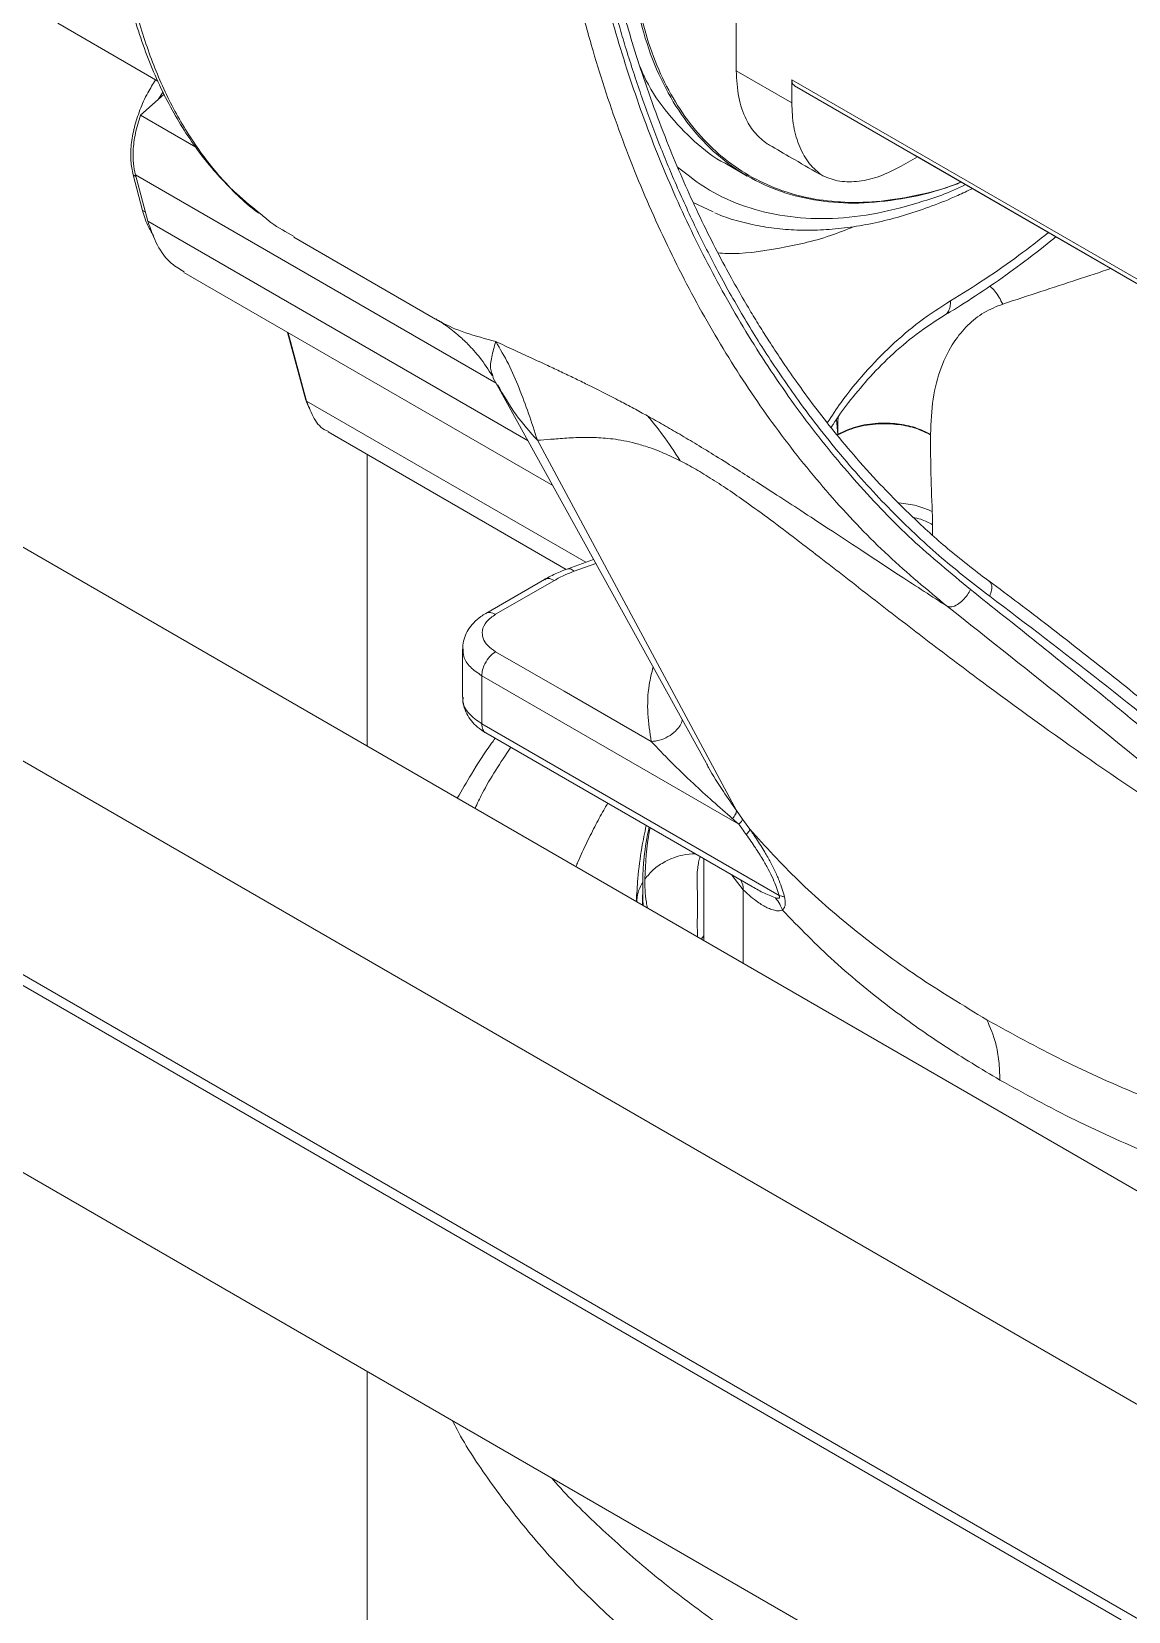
# Model space of a CAD drawing. Header units: millimetres. Extents: x 169 to 14583, y -399 to 10804.
# Drawn here: x 11551.8 to 11719.4, y 7914.5 to 8155.9 of the extents above; entities that cross this region are included whole.
import ezdxf

# ---------------------------------------------------------------- set-up
doc = ezdxf.new("R2010")
doc.units = ezdxf.units.MM
doc.header["$LTSCALE"] = 35

msp = doc.modelspace()

# ---------------------------------------------------------------- linework, layer by layer
at = {"color": 7, "linetype": 'Continuous', "lineweight": 18}
for p, q in [((12380.16, 7565.441), (10258.84, 8790.053)), ((12380.16, 7598.098), (10315.408, 8790.053)), ((11743.764, 7900.163), (11029.586, 8312.449)), ((11659.462, 8217.357), (11659.462, 8149.9)), ((11555.768, 8157.139), (11571.051, 8148.317)), ((11659.462, 8149.9), (11667.948, 8145.002)), ((11759.872, 8095.451), (11667.948, 8148.518)), ((11667.948, 8148.518), (11667.948, 8145.002)), ((11571.845, 8146.661), (11571.113, 8145.515)), ((11571.113, 8145.515), (11572.019, 8146.318)), ((11668.362, 8147.602), (11760.286, 8094.536)), ((11571.113, 8145.515), (11568.41, 8143.119)), ((11568.41, 8143.119), (11576.863, 8138.239)), ((11684.701, 8135.326), (11687.161, 8136.746)), ((11686.747, 8136.985), (11778.671, 8083.919)), ((11568.73, 8128.528), (11567.266, 8133.992)), ((11567.693, 8133.746), (11567.266, 8133.992)), ((11567.632, 8133.975), (11569.527, 8126.899)), ((11567.632, 8133.975), (11622.769, 8102.144)), ((11657.767, 8135.774), (11661.161, 8133.814)), ((11652.891, 8129.761), (11655.96, 8128.321)), ((11569.157, 8128.281), (11568.73, 8128.528)), ((11569.527, 8126.899), (11627.65, 8093.345)), ((11591.846, 8124.467), (11613.521, 8111.955)), ((11575.019, 8119.086), (11631.422, 8086.525)), ((11613.536, 8111.981), (11613.66, 8111.907)), ((11593.504, 8100.137), (11590.88, 8109.93)), ((11590.998, 8109.862), (11593.794, 8099.425)), ((11622.337, 8103.088), (11622.208, 8103.464)), ((11622.248, 8103.03), (11622.99, 8101.769)), ((11593.621, 8100.069), (11593.504, 8100.137)), ((11622.926, 8101.885), (11654.856, 8044.16)), ((11593.794, 8099.425), (11636.459, 8074.795)), ((11674.984, 8094.338), (11674.793, 8096.605)), ((11597.087, 8094.739), (11633.491, 8073.724)), ((11629.069, 8093.443), (11659.495, 8036.889)), ((11675.019, 8094.364), (11674.984, 8094.338)), ((11675.019, 8094.275), (11675.019, 8094.364)), ((11689.161, 8094.275), (11689.161, 8094.364)), ((11603.05, 8091.297), (11603.05, 8046.714)), ((11718.308, 7913.226), (11412.131, 8089.978)), ((11689.47, 8078.991), (11689.47, 8080.547)), ((11637.67, 8075.23), (11633.705, 8073.807)), ((11638.011, 8074.614), (11634.717, 8073.432)), ((11630.171, 8072.186), (11621.193, 8067.002)), ((11622.693, 8066.854), (11631.671, 8072.037)), ((11718.308, 7884.647), (11412.131, 8061.399)), ((11617.643, 8061.547), (11617.643, 8054.198)), ((11620.571, 8050.116), (11620.571, 8057.465)), ((11659.874, 8034.776), (11620.571, 8057.465)), ((11620.571, 8050.116), (11666.007, 8023.887)), ((11621.193, 8048.742), (11661.711, 8025.352)), ((11660.43, 8035.578), (11659.494, 8036.889)), ((11661.545, 8034.02), (11660.43, 8035.578)), ((11654.494, 8029.518), (11654.494, 8017.016)), ((11658.81, 8027.026), (11660.547, 8024.769)), ((11661.6, 8025.421), (11661.715, 8025.358)), ((11644.23, 8023.27), (11644.225, 8022.944)), ((11644.247, 8022.931), (11644.293, 8023.263)), ((11645.118, 8023.982), (11645.118, 8023.236)), ((11660.547, 8013.522), (11660.547, 8024.769)), ((11654.129, 8017.226), (11654.494, 8017.736)), ((11603.05, 7951.184), (11603.05, 7884.639))]:
    msp.add_line(p, q, dxfattribs=at)
at = {"color": 7, "linetype": 'Continuous', "lineweight": 18, "flags": 128}
for points in [[(11675.019, 8094.275), (11674.999, 8094.31), (11674.984, 8094.338)], [(11646.482, 8047.406), (11633.16, 8055.096), (11622.693, 8061.139)]]:
    msp.add_lwpolyline(points, dxfattribs=at)
at = {"color": 7, "linetype": 'Continuous', "lineweight": 18}
for points, knots in [([(11619.063, 8314.987), (11618.331, 8314.189), (11616.212, 8311.878), (11612.777, 8307.916), (11608.803, 8303.055), (11604.946, 8298.035), (11601.215, 8292.873), (11597.618, 8287.578), (11594.165, 8282.165), (11590.863, 8276.646), (11587.72, 8271.035), (11584.743, 8265.344), (11581.94, 8259.588), (11579.318, 8253.78), (11576.882, 8247.933), (11574.64, 8242.062), (11572.595, 8236.18), (11570.753, 8230.302), (11569.12, 8224.441), (11567.698, 8218.612), (11566.492, 8212.827), (11565.505, 8207.1), (11564.74, 8201.446), (11564.198, 8195.877), (11563.883, 8190.406), (11563.795, 8185.047), (11563.935, 8179.813), (11564.303, 8174.716), (11564.9, 8169.768), (11565.724, 8164.983), (11566.775, 8160.372), (11568.05, 8155.948), (11569.546, 8151.722), (11571.26, 8147.705), (11573.187, 8143.909), (11575.322, 8140.344), (11577.659, 8137.021), (11580.186, 8133.94), (11582.914, 8131.139), (11585.023, 8129.2), (11586.273, 8128.28), (11586.494, 8128.117)], [0, 0, 0, 0, 0.0139858, 0.0405096, 0.0670301, 0.0935463, 0.1200589, 0.1465688, 0.1730768, 0.1995837, 0.2260905, 0.2525978, 0.2791065, 0.3056172, 0.332131, 0.3586486, 0.385171, 0.4116989, 0.4382332, 0.4647746, 0.4913238, 0.5178813, 0.5444474, 0.5710224, 0.5976058, 0.6241971, 0.650795, 0.6773971, 0.7039998, 0.7305976, 0.757184, 0.7837511, 0.8102891, 0.8367872, 0.8632334, 0.8896163, 0.9159262, 0.9421569, 0.9683071, 0.994382, 1, 1, 1, 1]), ([(11586.773, 8128.03), (11585.514, 8129.024), (11582.461, 8131.435), (11578.299, 8136.276), (11574.239, 8142.354), (11570.873, 8149.239), (11568.203, 8156.835), (11566.257, 8165.09), (11565.049, 8173.935), (11564.589, 8183.299), (11564.882, 8193.105), (11565.923, 8203.275), (11567.706, 8213.726), (11570.215, 8224.373), (11573.431, 8235.129), (11577.326, 8245.908), (11581.871, 8256.623), (11587.027, 8267.186), (11592.753, 8277.511), (11599.002, 8287.518), (11605.729, 8297.111), (11612.853, 8306.269), (11617.897, 8311.894), (11620.418, 8314.706)], [0, 0, 0, 0, 0.0338724, 0.0821788, 0.1304851, 0.1787915, 0.2270979, 0.2754043, 0.3237107, 0.372017, 0.4203234, 0.4686298, 0.5169362, 0.5652426, 0.613549, 0.6618553, 0.7101617, 0.7584681, 0.8067745, 0.8550809, 0.9033872, 0.9516936, 1, 1, 1, 1]), ([(11695.278, 8070.636), (11692.262, 8073.12), (11686.231, 8078.09), (11677.868, 8086.795), (11670.07, 8096.296), (11662.922, 8106.599), (11656.489, 8117.525), (11650.793, 8128.983), (11645.848, 8140.882), (11641.65, 8153.214), (11638.203, 8165.988), (11635.557, 8179.133), (11633.76, 8192.568), (11632.862, 8206.112), (11632.886, 8219.67), (11633.885, 8233.124), (11635.791, 8246.399), (11637.909, 8254.937), (11638.968, 8259.205)], [0, 0, 0, 0, 0.0627029, 0.1254158, 0.1881372, 0.2508654, 0.3135986, 0.3752156, 0.4368341, 0.4984528, 0.5600698, 0.6229403, 0.6858058, 0.7486645, 0.8115148, 0.8743551, 0.9371839, 1, 1, 1, 1]), ([(11635.12, 8257.957), (11634.262, 8254.464), (11632.496, 8247.269), (11630.663, 8235.826), (11629.454, 8223.569), (11629.121, 8212.841), (11629.284, 8203.918), (11629.646, 8196.981), (11630.259, 8189.898), (11631.137, 8182.684), (11632.292, 8175.356), (11633.736, 8167.932), (11635.483, 8160.432), (11638.039, 8151.063), (11641.68, 8140.027), (11646.72, 8127.634), (11652.522, 8115.794), (11659.052, 8104.592), (11666.27, 8094.106), (11674.148, 8084.448), (11682.598, 8075.611), (11688.695, 8070.573), (11691.742, 8068.055)], [0, 0, 0, 0, 0.0508455, 0.1047533, 0.1617221, 0.221751, 0.2529201, 0.2848545, 0.3175544, 0.3510199, 0.3852512, 0.4202486, 0.4560124, 0.4925431, 0.5561723, 0.6197397, 0.6832481, 0.7467004, 0.8100992, 0.8734473, 0.9367469, 1, 1, 1, 1]), ([(11639.714, 8258.639), (11639.084, 8256.201), (11637.778, 8251.145), (11636.216, 8243.098), (11635.017, 8234.912), (11634.19, 8226.488), (11633.724, 8217.739), (11633.696, 8211.495), (11633.767, 8208.107), (11633.774, 8207.8), (11633.787, 8207.224), (11633.823, 8205.933), (11633.898, 8203.866), (11634.036, 8201.068), (11634.273, 8197.408), (11634.666, 8192.783), (11635.303, 8187.095), (11636.106, 8181.479), (11636.995, 8176.274), (11637.865, 8171.809), (11638.773, 8167.627), (11639.703, 8163.728), (11640.64, 8160.108), (11641.569, 8156.763), (11642.548, 8153.454), (11643.598, 8150.116), (11644.746, 8146.688), (11645.935, 8143.338), (11647.163, 8140.066), (11648.426, 8136.873), (11650.29, 8132.396), (11652.827, 8126.771), (11656.328, 8119.779), (11660.159, 8112.894), (11664.519, 8105.859), (11669.814, 8098.19), (11676.164, 8090.133), (11683.411, 8082.267), (11690.71, 8075.398), (11695.749, 8071.519), (11698.205, 8069.628)], [0, 0, 0, 0, 0.0356969, 0.0740346, 0.1150121, 0.1510995, 0.1914747, 0.236134, 0.2371451, 0.2381868, 0.2403621, 0.24508, 0.2559856, 0.2688509, 0.2836751, 0.3064926, 0.3327883, 0.3625615, 0.3847673, 0.4057617, 0.4255447, 0.4441163, 0.461476, 0.477626, 0.4925655, 0.5097392, 0.5266767, 0.5433781, 0.5598434, 0.5760725, 0.5920654, 0.6288274, 0.6642745, 0.7047651, 0.7434062, 0.785909, 0.8433155, 0.8981324, 0.9503572, 1, 1, 1, 1]), ([(11698.298, 8071.757), (11696.224, 8073.342), (11692.252, 8076.376), (11686.829, 8081.267), (11682.087, 8085.994), (11677.998, 8090.485), (11674.51, 8094.639), (11671.433, 8098.574), (11668.754, 8102.228), (11666.435, 8105.585), (11664.569, 8108.424), (11662.977, 8110.947), (11661.418, 8113.511), (11659.651, 8116.543), (11657.587, 8120.274), (11655.344, 8124.594), (11653.077, 8129.286), (11650.905, 8134.131), (11648.73, 8139.376), (11646.609, 8144.976), (11644.657, 8150.68), (11643.046, 8155.889), (11641.747, 8160.503), (11640.679, 8164.65), (11639.701, 8168.8), (11638.742, 8173.289), (11637.772, 8178.445), (11636.855, 8184.191), (11636.064, 8190.34), (11635.452, 8196.695), (11635.026, 8203.406), (11634.828, 8210.427), (11634.898, 8217.518), (11635.212, 8224.155), (11635.634, 8229.304), (11636.057, 8233.255), (11636.467, 8236.565), (11637.049, 8240.579), (11637.905, 8245.524), (11639.102, 8251.378), (11640.175, 8255.511), (11640.753, 8257.733)], [0, 0, 0, 0, 0.04253771, 0.08143321, 0.11668171, 0.1482794, 0.17622329, 0.20051108, 0.22484679, 0.24515923, 0.2621799, 0.27590794, 0.28982537, 0.30693996, 0.3280507, 0.35285989, 0.37848824, 0.40421276, 0.43003348, 0.46058803, 0.49033089, 0.51629317, 0.53825746, 0.5583624, 0.5769004, 0.59845443, 0.6230402, 0.65065686, 0.68009743, 0.70988445, 0.74001342, 0.77416206, 0.80816628, 0.83937422, 0.86745298, 0.8809131, 0.89547461, 0.91462693, 0.93843502, 0.96689452, 1, 1, 1, 1]), ([(11642.881, 8174.219), (11642.956, 8171.568), (11643.108, 8166.265), (11644.327, 8158.986), (11646.256, 8152.318), (11648.943, 8146.388), (11652.334, 8141.258), (11656.392, 8136.997), (11661.065, 8133.656), (11666.294, 8131.278), (11672.014, 8129.897), (11678.149, 8129.509), (11684.635, 8130.202), (11689.898, 8131.343), (11693.016, 8132.579), (11693.828, 8132.901)], [0, 0, 0, 0, 0.0809558, 0.1619115, 0.2428673, 0.323823, 0.4047788, 0.4857345, 0.5666903, 0.647646, 0.7286018, 0.8095575, 0.8905133, 0.971469, 1, 1, 1, 1]), ([(11643.164, 8174.219), (11643.221, 8171.903), (11643.337, 8167.264), (11644.273, 8160.812), (11645.748, 8154.804), (11647.811, 8149.345), (11650.426, 8144.468), (11653.577, 8140.226), (11657.22, 8136.648), (11661.328, 8133.786), (11665.861, 8131.658), (11670.78, 8130.29), (11676.03, 8129.686), (11681.558, 8129.842), (11687.326, 8130.847), (11691.455, 8131.888), (11693.669, 8132.796), (11693.865, 8132.876)], [0, 0, 0, 0, 0.0708477, 0.14187565, 0.21289607, 0.28374778, 0.35459162, 0.4256216, 0.49664362, 0.56749554, 0.63833939, 0.70936937, 0.78039139, 0.85124331, 0.92208715, 0.99311714, 1, 1, 1, 1]), ([(11644.756, 8150.492), (11645.051, 8149.812), (11646.212, 8147.13), (11648.96, 8143.23), (11653.031, 8139.022), (11656.026, 8136.566), (11657.766, 8135.775), (11657.768, 8135.774)], [0, 0, 0, 0, 0.101714, 0.4010704, 0.7004269, 0.9997834, 1, 1, 1, 1]), ([(11567.266, 8133.992), (11567.125, 8134.693), (11566.841, 8136.102), (11566.944, 8138.585), (11567.401, 8141.208), (11568.272, 8143.9), (11569.376, 8146.383), (11570.311, 8147.857), (11570.723, 8148.506)], [0, 0, 0, 0, 0.1721711, 0.3460777, 0.519961, 0.6921632, 0.8643323, 1, 1, 1, 1]), ([(11659.462, 8149.9), (11659.537, 8148.517), (11659.685, 8145.75), (11660.805, 8142.603), (11662.306, 8140.223), (11663.56, 8139.232), (11664.187, 8138.736)], [0, 0, 0, 0, 0.2799137, 0.5598274, 0.7799137, 1, 1, 1, 1]), ([(11667.948, 8148.518), (11667.97, 8148.287), (11668.009, 8147.873), (11668.267, 8147.704), (11668.38, 8147.629)], [0, 0, 0, 0, 0.5594535, 1, 1, 1, 1]), ([(11667.948, 8145.002), (11668.007, 8143.769), (11668.126, 8141.29), (11669.106, 8138.175), (11670.557, 8135.547), (11671.973, 8134.403), (11672.677, 8133.835)], [0, 0, 0, 0, 0.2486, 0.4999499, 0.7513234, 1, 1, 1, 1]), ([(11568.41, 8143.119), (11568.122, 8142.186), (11567.546, 8140.319), (11567.248, 8137.829), (11567.267, 8135.688), (11567.51, 8134.546), (11567.632, 8133.975)], [0, 0, 0, 0, 0.2799179, 0.5598359, 0.7799179, 1, 1, 1, 1]), ([(11664.187, 8138.736), (11664.44, 8138.59), (11665.838, 8137.783), (11668.671, 8136.147), (11671.245, 8134.661), (11672.677, 8133.835)], [0, 0, 0, 0, 0.0895478, 0.4936303, 1, 1, 1, 1]), ([(11650.507, 8135.156), (11652.092, 8133.921), (11655.273, 8131.442), (11660.811, 8129.003), (11666.828, 8127.529), (11673.297, 8127.141), (11680.122, 8127.79), (11687.231, 8129.629), (11692.072, 8131.237), (11694.526, 8132.494), (11694.527, 8132.494)], [0, 0, 0, 0, 0.1420887, 0.2851018, 0.428045, 0.5710104, 0.7140545, 0.8570197, 0.9999631, 1, 1, 1, 1]), ([(11672.677, 8133.835), (11673.52, 8133.511), (11675.217, 8132.859), (11678.216, 8132.918), (11681.4, 8133.626), (11683.605, 8134.762), (11684.701, 8135.326)], [0, 0, 0, 0, 0.2486027, 0.4999499, 0.7513206, 1, 1, 1, 1]), ([(11656.205, 8128.173), (11656.508, 8128.042), (11657.818, 8127.475), (11660.275, 8126.758), (11663.567, 8126.031), (11666.988, 8125.613), (11670.515, 8125.48), (11674.141, 8125.64), (11677.855, 8126.092), (11681.642, 8126.837), (11685.49, 8127.868), (11689.386, 8129.198), (11692.746, 8130.538), (11694.809, 8131.54), (11695.556, 8131.903)], [0, 0, 0, 0, 0.02721913, 0.11772613, 0.20845225, 0.29950728, 0.39095796, 0.48282532, 0.57509007, 0.66770359, 0.76060089, 0.85371251, 0.9469732, 1, 1, 1, 1]), ([(11570.45, 8124.597), (11570.156, 8125.063), (11569.43, 8126.213), (11568.991, 8127.665), (11568.73, 8128.528)], [0, 0, 0, 0, 0.4059246, 1, 1, 1, 1]), ([(11569.527, 8126.899), (11569.965, 8125.638), (11570.84, 8123.116), (11572.785, 8120.535), (11574.421, 8119.58), (11575.084, 8119.193)], [0, 0, 0, 0, 0.3732407, 0.7464813, 1, 1, 1, 1]), ([(11591.91, 8124.576), (11590.685, 8125.227), (11588.86, 8126.197), (11587.289, 8127.576), (11586.773, 8128.03)], [0, 0, 0, 0, 0.6710819, 1, 1, 1, 1]), ([(11656.685, 8122.064), (11657.139, 8122.03), (11660.036, 8121.816), (11665.799, 8122.659), (11672.313, 8124.029), (11676.284, 8125.615), (11677.484, 8126.094)], [0, 0, 0, 0, 0.07111569, 0.4529289, 0.83474603, 1, 1, 1, 1]), ([(11691.266, 8112.503), (11692.087, 8113.002), (11694.463, 8114.446), (11698.38, 8117.024), (11702.992, 8120.337), (11706.31, 8122.85), (11708.07, 8124.321), (11708.323, 8124.533)], [0, 0, 0, 0, 0.1429695, 0.4135829, 0.6841086, 0.9545356, 1, 1, 1, 1]), ([(11707.178, 8125.191), (11705.682, 8124.008), (11702.468, 8121.466), (11697.472, 8117.997), (11693.98, 8115.834), (11692.234, 8114.753)], [0, 0, 0, 0, 0.30322022, 0.65161067, 1, 1, 1, 1]), ([(11700.2, 8114.251), (11702.142, 8114.886), (11705.95, 8116.13), (11711.461, 8117.937), (11715.028, 8119.116), (11716.731, 8119.679)], [0, 0, 0, 0, 0.3521535, 0.6906477, 1, 1, 1, 1]), ([(11698.26, 8116.992), (11698.515, 8116.741), (11699.298, 8115.97), (11699.836, 8114.944), (11700.2, 8114.251)], [0, 0, 0, 0, 0.3249114, 1, 1, 1, 1]), ([(11692.234, 8114.753), (11690.648, 8113.733), (11687.572, 8111.756), (11683.16, 8108.003), (11679.129, 8103.847), (11675.843, 8099.868), (11674.074, 8097.163), (11673.388, 8096.114)], [0, 0, 0, 0, 0.2333884, 0.4524399, 0.6631947, 0.8694908, 1, 1, 1, 1]), ([(11689.161, 8094.364), (11689.24, 8096.199), (11689.399, 8099.868), (11690.672, 8104.613), (11692.519, 8108.347), (11694.797, 8111.097), (11697.271, 8113.076), (11699.224, 8113.86), (11700.2, 8114.251)], [0, 0, 0, 0, 0.1866534, 0.3733236, 0.5599864, 0.7066945, 0.8533692, 1, 1, 1, 1]), ([(11692.234, 8114.753), (11692.222, 8114.454), (11692.197, 8113.856), (11691.92, 8113.154), (11691.6, 8112.698), (11691.328, 8112.567), (11691.251, 8112.53)], [0, 0, 0, 0, 0.294638, 0.589276, 0.883914, 1, 1, 1, 1]), ([(11613.644, 8111.881), (11613.799, 8111.79), (11614.143, 8111.587), (11614.671, 8111.245), (11615.201, 8110.883), (11615.895, 8110.38), (11617.057, 8109.455), (11618.583, 8108.036), (11620.43, 8105.99), (11621.562, 8104.244), (11622.178, 8103.293)], [0, 0, 0, 0, 0.0749618, 0.166274, 0.2453645, 0.3246612, 0.438095, 0.5885391, 0.7760715, 1, 1, 1, 1]), ([(11613.66, 8111.907), (11613.868, 8111.781), (11615.161, 8110.993), (11618.043, 8109.797), (11621.133, 8108.949), (11622.705, 8108.518)], [0, 0, 0, 0, 0.0860056, 0.5349759, 1, 1, 1, 1]), ([(11673.96, 8095.384), (11674.063, 8095.548), (11674.895, 8096.876), (11676.742, 8099.375), (11679.641, 8102.907), (11683.107, 8106.435), (11687.091, 8109.835), (11689.909, 8111.637), (11691.384, 8112.581)], [0, 0, 0, 0, 0.02162823, 0.17478148, 0.34910337, 0.54464146, 0.76153042, 1, 1, 1, 1]), ([(11622.208, 8103.464), (11622.101, 8103.708), (11621.795, 8104.409), (11622.029, 8106.128), (11622.479, 8107.719), (11622.705, 8108.518)], [0, 0, 0, 0, 0.2103455, 0.6032563, 1, 1, 1, 1]), ([(11622.705, 8108.518), (11623.613, 8108.101), (11625.378, 8107.292), (11628.031, 8106.073), (11630.457, 8104.948), (11632.673, 8103.906), (11634.687, 8102.944), (11636.849, 8101.891), (11639.168, 8100.734), (11641.543, 8099.511), (11643.772, 8098.33), (11645.194, 8097.55), (11645.897, 8097.164)], [0, 0, 0, 0, 0.1321959, 0.2566336, 0.3733669, 0.4648789, 0.5524177, 0.636033, 0.7399473, 0.8393912, 0.9205725, 1, 1, 1, 1]), ([(11622.705, 8108.518), (11623.374, 8107.388), (11624.734, 8105.092), (11626.303, 8101.411), (11627.756, 8097.539), (11628.629, 8094.813), (11629.068, 8093.443)], [0, 0, 0, 0, 0.2407265, 0.4895686, 0.7434526, 1, 1, 1, 1]), ([(11594.294, 8098.285), (11594.223, 8098.386), (11593.863, 8098.896), (11593.664, 8099.585), (11593.504, 8100.137)], [0, 0, 0, 0, 0.1974492, 1, 1, 1, 1]), ([(11622.986, 8101.916), (11623.879, 8100.36), (11625.609, 8097.342), (11627.94, 8094.715), (11629.068, 8093.443)], [0, 0, 0, 0, 0.51587874, 1, 1, 1, 1]), ([(11593.794, 8099.425), (11594.142, 8098.504), (11594.838, 8096.661), (11596.088, 8095.174), (11597.003, 8094.839), (11597.117, 8094.797)], [0, 0, 0, 0, 0.4668748, 0.9337495, 1, 1, 1, 1]), ([(11645.897, 8097.164), (11646.706, 8096.712), (11648.32, 8095.811), (11650.845, 8094.347), (11653.518, 8092.755), (11656.482, 8090.943), (11659.529, 8089.035), (11662.647, 8087.047), (11665.848, 8084.98), (11669.505, 8082.595), (11673.772, 8079.793), (11678.878, 8076.435), (11684.932, 8072.462), (11689.376, 8069.587), (11691.742, 8068.055)], [0, 0, 0, 0, 0.0594873, 0.1185312, 0.1796, 0.2456882, 0.3207327, 0.3835542, 0.4513815, 0.52958, 0.619715, 0.7243127, 0.853165, 1, 1, 1, 1]), ([(11650.913, 8090.295), (11650.039, 8091.651), (11648.478, 8094.073), (11646.686, 8096.219), (11645.897, 8097.164)], [0, 0, 0, 0, 0.5596232, 1, 1, 1, 1]), ([(11675.019, 8094.364), (11675.007, 8094.926), (11674.989, 8095.797), (11675.019, 8096.638), (11675.03, 8096.936)], [0, 0, 0, 0, 0.64503751, 1, 1, 1, 1]), ([(11689.161, 8094.364), (11688.411, 8094.729), (11686.911, 8095.459), (11684.085, 8096.02), (11680.973, 8096.115), (11677.707, 8095.633), (11675.915, 8094.787), (11675.019, 8094.364)], [0, 0, 0, 0, 0.1867813, 0.3735626, 0.5603439, 0.780172, 1, 1, 1, 1]), ([(11689.161, 8094.275), (11688.469, 8094.615), (11687.026, 8095.326), (11684.234, 8095.917), (11681.017, 8096.037), (11677.685, 8095.539), (11675.887, 8094.687), (11675.019, 8094.275)], [0, 0, 0, 0, 0.1734313, 0.3616282, 0.5576625, 0.7863518, 1, 1, 1, 1]), ([(11629.068, 8093.443), (11629.717, 8093.488), (11631.012, 8093.577), (11633.465, 8093.782), (11636.135, 8093.909), (11639.032, 8093.839), (11641.611, 8093.538), (11644.026, 8093.007), (11646.042, 8092.405), (11648.285, 8091.57), (11650.043, 8090.717), (11650.913, 8090.295)], [0, 0, 0, 0, 0.1717828, 0.3430881, 0.5132704, 0.6394813, 0.7634932, 0.82429, 0.8840178, 0.9425564, 1, 1, 1, 1]), ([(11689.425, 8082.546), (11689.34, 8084.754), (11689.189, 8088.699), (11689.169, 8092.571), (11689.161, 8094.275)], [0, 0, 0, 0, 0.5599754, 1, 1, 1, 1]), ([(11650.913, 8090.295), (11651.689, 8089.885), (11653.24, 8089.063), (11655.821, 8087.492), (11658.532, 8085.711), (11661.673, 8083.515), (11665.23, 8080.906), (11669.176, 8077.914), (11674.537, 8073.778), (11681.307, 8068.503), (11689.493, 8062.194), (11700.551, 8053.862), (11714.561, 8043.81), (11731.666, 8032.421), (11743.387, 8025.568), (11749.24, 8022.146)], [0, 0, 0, 0, 0.0282868, 0.0565648, 0.0851011, 0.1140743, 0.1534742, 0.1937041, 0.2346093, 0.3178281, 0.4022353, 0.4872891, 0.6582088, 0.8293081, 1, 1, 1, 1]), ([(11689.425, 8082.546), (11688.672, 8082.878), (11687.175, 8083.54), (11685.259, 8083.753), (11684.307, 8083.859)], [0, 0, 0, 0, 0.5028157, 1, 1, 1, 1]), ([(11686.484, 8081.686), (11686.886, 8081.591), (11688.005, 8081.328), (11688.898, 8080.852), (11689.47, 8080.547)], [0, 0, 0, 0, 0.35948801, 1, 1, 1, 1]), ([(11689.47, 8080.547), (11689.468, 8080.9), (11689.464, 8081.56), (11689.438, 8082.232), (11689.425, 8082.546)], [0, 0, 0, 0, 0.5341858, 1, 1, 1, 1]), ([(11633.704, 8073.806), (11633.316, 8073.66), (11632.237, 8073.254), (11631.072, 8072.695), (11630.32, 8072.27), (11630.171, 8072.186)], [0, 0, 0, 0, 0.3109246, 0.8640498, 1, 1, 1, 1]), ([(11631.671, 8072.037), (11632.203, 8072.325), (11633.152, 8072.838), (11634.239, 8073.251), (11634.717, 8073.432)], [0, 0, 0, 0, 0.5599356, 1, 1, 1, 1]), ([(11634.717, 8073.432), (11634.507, 8073.598), (11634.134, 8073.892), (11633.843, 8073.805), (11633.717, 8073.767)], [0, 0, 0, 0, 0.5656496, 1, 1, 1, 1]), ([(11631.671, 8072.037), (11631.354, 8072.182), (11630.788, 8072.44), (11630.374, 8072.233), (11630.193, 8072.142)], [0, 0, 0, 0, 0.5595699, 1, 1, 1, 1]), ([(11698.205, 8069.628), (11698.321, 8069.95), (11698.551, 8070.588), (11698.525, 8071.317), (11698.324, 8071.791), (11698.1, 8071.939), (11697.993, 8072.009)], [0, 0, 0, 0, 0.2971775, 0.5897069, 0.8047711, 1, 1, 1, 1]), ([(11757.946, 8024.631), (11754.283, 8027.531), (11747.093, 8033.222), (11736.554, 8041.689), (11726.433, 8049.85), (11716.699, 8057.649), (11707.33, 8065.05), (11701.128, 8069.685), (11698.095, 8071.951)], [0, 0, 0, 0, 0.1837848, 0.360681, 0.5307129, 0.6939116, 0.850321, 1, 1, 1, 1]), ([(11695.278, 8070.636), (11695.132, 8070.362), (11694.824, 8069.782), (11694.119, 8068.961), (11693.266, 8068.283), (11692.385, 8067.91), (11691.948, 8068.009), (11691.742, 8068.055)], [0, 0, 0, 0, 0.1725759, 0.364356, 0.5651469, 0.7947149, 1, 1, 1, 1]), ([(11752.066, 8024.754), (11751.032, 8025.58), (11749.145, 8027.086), (11746.591, 8029.134), (11744.342, 8030.943), (11742.018, 8032.817), (11739.271, 8035.038), (11736.284, 8037.459), (11733.215, 8039.955), (11729.774, 8042.758), (11726.009, 8045.833), (11722.068, 8049.055), (11718.636, 8051.86), (11709.78, 8059.098), (11702.049, 8065.249), (11695.278, 8070.636)], [0, 0, 0, 0, 0.0544495, 0.0993295, 0.1346398, 0.1731274, 0.2220547, 0.2797512, 0.3310765, 0.3844936, 0.4619409, 0.530609, 0.5933544, 0.6438447, 1, 1, 1, 1]), ([(11698.205, 8069.628), (11703.839, 8065.353), (11715.112, 8056.799), (11734.888, 8040.737), (11749.213, 8029.339), (11757.969, 8022.372)], [0, 0, 0, 0, 0.2797101, 0.5597254, 1, 1, 1, 1]), ([(11621.193, 8067.002), (11620.93, 8066.84), (11620.247, 8066.419), (11619.316, 8065.603), (11618.477, 8064.541), (11617.926, 8063.382), (11617.647, 8062.367), (11617.674, 8061.756), (11617.683, 8061.558)], [0, 0, 0, 0, 0.1310342, 0.3404121, 0.5386288, 0.7277784, 0.9118676, 1, 1, 1, 1]), ([(11622.693, 8061.139), (11622.253, 8061.443), (11621.373, 8062.05), (11620.69, 8063.19), (11620.569, 8064.448), (11621.165, 8065.765), (11622.183, 8066.491), (11622.693, 8066.854)], [0, 0, 0, 0, 0.1867533, 0.3735952, 0.5603225, 0.7801874, 1, 1, 1, 1]), ([(11622.693, 8066.854), (11622.412, 8066.983), (11621.85, 8067.24), (11621.412, 8067.082), (11621.193, 8067.002)], [0, 0, 0, 0, 0.500051, 1, 1, 1, 1]), ([(11691.742, 8068.055), (11698.138, 8062.993), (11710.94, 8052.862), (11729.995, 8037.329), (11742.824, 8027.208), (11749.24, 8022.146)], [0, 0, 0, 0, 0.33291766, 0.66635227, 1, 1, 1, 1]), ([(11620.571, 8057.465), (11619.945, 8057.898), (11618.694, 8058.764), (11617.744, 8060.221), (11617.738, 8061.17), (11617.735, 8061.555)], [0, 0, 0, 0, 0.3727883, 0.7455767, 1, 1, 1, 1]), ([(11622.693, 8061.139), (11622.382, 8060.913), (11621.759, 8060.461), (11621.062, 8059.403), (11620.646, 8058.355), (11620.596, 8057.762), (11620.571, 8057.465)], [0, 0, 0, 0, 0.279619, 0.5592379, 0.779619, 1, 1, 1, 1]), ([(11646.754, 8058.807), (11646.536, 8057.902), (11645.965, 8055.53), (11645.826, 8051.705), (11646.267, 8048.818), (11646.482, 8047.406)], [0, 0, 0, 0, 0.2396588, 0.6281304, 1, 1, 1, 1]), ([(11617.684, 8054.181), (11617.677, 8053.946), (11617.66, 8053.283), (11617.975, 8052.224), (11618.561, 8051.076), (11619.41, 8050.048), (11620.314, 8049.281), (11620.959, 8048.886), (11621.193, 8048.742)], [0, 0, 0, 0, 0.104497, 0.2953687, 0.484741, 0.6791688, 0.8836011, 1, 1, 1, 1]), ([(11617.736, 8054.195), (11617.711, 8054.015), (11617.593, 8053.174), (11618.416, 8051.667), (11619.853, 8050.633), (11620.571, 8050.116)], [0, 0, 0, 0, 0.1199635, 0.5599817, 1, 1, 1, 1]), ([(11621.193, 8048.742), (11621.193, 8048.742), (11620.963, 8048.787), (11620.68, 8049.238), (11620.608, 8049.823), (11620.571, 8050.116)], [0, 0, 0, 0, 0.0001028, 0.5000514, 1, 1, 1, 1]), ([(11651.218, 8050.737), (11651.203, 8050.642), (11651.107, 8050.016), (11650.324, 8049.069), (11649.103, 8048.132), (11647.798, 8047.577), (11646.906, 8047.461), (11646.482, 8047.406)], [0, 0, 0, 0, 0.053696, 0.3530311, 0.5848937, 0.8026933, 1, 1, 1, 1]), ([(11622.628, 8047.914), (11622.439, 8047.658), (11621.119, 8045.864), (11619.155, 8042.817), (11617.533, 8039.991), (11616.826, 8038.761)], [0, 0, 0, 0, 0.0858003, 0.6018711, 1, 1, 1, 1]), ([(11646.482, 8047.406), (11647.453, 8046.391), (11649.425, 8044.329), (11652.65, 8041.222), (11655.811, 8038.331), (11657.875, 8036.527), (11658.901, 8035.63)], [0, 0, 0, 0, 0.2731479, 0.5554471, 0.7788213, 1, 1, 1, 1]), ([(11619.538, 8037.195), (11619.894, 8037.955), (11621.384, 8041.131), (11623.442, 8044.202), (11625.009, 8046.54)], [0, 0, 0, 0, 0.2390556, 1, 1, 1, 1]), ([(11659.494, 8036.889), (11658.822, 8037.855), (11657.289, 8040.054), (11655.739, 8042.489), (11654.988, 8043.924), (11654.862, 8044.163)], [0, 0, 0, 0, 0.39459, 0.8989764, 1, 1, 1, 1]), ([(11639.83, 8037.984), (11639.68, 8037.737), (11639.031, 8036.667), (11637.967, 8034.677), (11636.585, 8031.944), (11635.573, 8029.789), (11635.067, 8028.54), (11634.965, 8028.29)], [0, 0, 0, 0, 0.0776743, 0.3368084, 0.6187616, 0.9235353, 1, 1, 1, 1]), ([(11645.7, 8034.595), (11645.465, 8033.464), (11644.905, 8030.778), (11644.417, 8026.893), (11644.261, 8024.14), (11644.194, 8022.962)], [0, 0, 0, 0, 0.2934299, 0.6974454, 1, 1, 1, 1]), ([(11659.494, 8036.889), (11659.491, 8036.715), (11659.485, 8036.405), (11659.08, 8035.867), (11658.901, 8035.63)], [0, 0, 0, 0, 0.56, 1, 1, 1, 1]), ([(11658.901, 8035.63), (11659.083, 8035.471), (11659.406, 8035.19), (11659.732, 8034.902), (11659.874, 8034.776)], [0, 0, 0, 0, 0.5640771, 1, 1, 1, 1]), ([(11660.43, 8035.578), (11660.402, 8035.477), (11660.353, 8035.296), (11660.02, 8034.935), (11659.874, 8034.776)], [0, 0, 0, 0, 0.56, 1, 1, 1, 1]), ([(11661.006, 8033.198), (11660.794, 8033.491), (11660.416, 8034.016), (11660.04, 8034.543), (11659.874, 8034.776)], [0, 0, 0, 0, 0.5588753, 1, 1, 1, 1]), ([(11645.221, 8022.369), (11645.167, 8024.829), (11645.078, 8028.832), (11645.845, 8032.808), (11646.14, 8034.341)], [0, 0, 0, 0, 0.61464, 1, 1, 1, 1]), ([(11646.32, 8034.237), (11646.288, 8034.095), (11645.718, 8031.499), (11645.608, 8028.88), (11645.504, 8026.404)], [0, 0, 0, 0, 0.0548789, 1, 1, 1, 1]), ([(11661.006, 8033.198), (11661.181, 8033.4), (11661.495, 8033.761), (11661.53, 8033.941), (11661.545, 8034.02)], [0, 0, 0, 0, 0.5600724, 1, 1, 1, 1]), ([(11666.007, 8023.887), (11665.886, 8024.294), (11665.636, 8025.139), (11665.069, 8026.499), (11664.361, 8027.937), (11663.456, 8029.534), (11662.346, 8031.3), (11661.474, 8032.535), (11661.006, 8033.198)], [0, 0, 0, 0, 0.1248347, 0.258991, 0.4169307, 0.5740594, 0.7715055, 1, 1, 1, 1]), ([(11661.545, 8034.02), (11663.94, 8031.385), (11668.741, 8026.103), (11677.369, 8018.622), (11686.931, 8011.468), (11694.153, 8007.1), (11697.772, 8004.91)], [0, 0, 0, 0, 0.2483185, 0.4977509, 0.748308, 1, 1, 1, 1]), ([(11666.847, 8023.629), (11666.74, 8024.032), (11666.515, 8024.879), (11666.003, 8026.262), (11665.391, 8027.644), (11664.653, 8029.094), (11663.739, 8030.706), (11662.678, 8032.391), (11661.883, 8033.535), (11661.545, 8034.02)], [0, 0, 0, 0, 0.11286809, 0.23743106, 0.38455311, 0.5002045, 0.64990272, 0.85135875, 1, 1, 1, 1]), ([(11653.214, 8030.275), (11652.573, 8030.234), (11650.938, 8030.128), (11648.741, 8029.235), (11646.775, 8027.944), (11645.923, 8026.912), (11645.504, 8026.404)], [0, 0, 0, 0, 0.2024878, 0.5166514, 0.7624521, 1, 1, 1, 1]), ([(11653.967, 8029.84), (11653.94, 8029.766), (11653.805, 8029.407), (11653.66, 8028.723), (11653.507, 8027.602), (11653.475, 8026.267), (11653.531, 8024.361), (11653.576, 8022.168), (11653.487, 8019.83), (11653.537, 8018.221), (11653.558, 8017.556)], [0, 0, 0, 0, 0.0150762, 0.0732179, 0.1405839, 0.252376, 0.3727116, 0.6062428, 0.8373933, 1, 1, 1, 1]), ([(11644.293, 8023.263), (11644.321, 8023.565), (11644.407, 8024.48), (11644.86, 8025.322), (11645.164, 8025.885)], [0, 0, 0, 0, 0.3301302, 1, 1, 1, 1]), ([(11645.504, 8026.404), (11645.504, 8025.855), (11645.504, 8024.675), (11645.679, 8023.203), (11645.832, 8022.281), (11645.88, 8021.989)], [0, 0, 0, 0, 0.3723869, 0.8004255, 1, 1, 1, 1]), ([(11660.547, 8024.769), (11660.502, 8025.294), (11660.453, 8025.853), (11660.14, 8026.246), (11660.121, 8026.27)], [0, 0, 0, 0, 0.93971427, 1, 1, 1, 1]), ([(11661.715, 8025.358), (11662.318, 8025.009), (11663.571, 8024.284), (11664.811, 8023.801), (11665.453, 8023.551)], [0, 0, 0, 0, 0.4815342, 1, 1, 1, 1]), ([(11645.119, 8023.236), (11645.118, 8023.054), (11645.118, 8022.787), (11645.122, 8022.512), (11645.123, 8022.426)], [0, 0, 0, 0, 0.6845199, 1, 1, 1, 1]), ([(11660.547, 8024.769), (11660.841, 8024.488), (11661.485, 8023.87), (11662.407, 8023.131), (11663.281, 8022.531), (11664.012, 8022.113), (11664.747, 8021.78), (11665.429, 8021.582), (11666.046, 8021.524), (11666.369, 8021.625), (11666.514, 8021.67)], [0, 0, 0, 0, 0.14942903, 0.32769063, 0.45840977, 0.57971528, 0.68576407, 0.81861626, 0.91842817, 1, 1, 1, 1]), ([(11665.453, 8023.551), (11665.603, 8023.512), (11665.803, 8023.46), (11666.01, 8023.486), (11666.082, 8023.544), (11666.101, 8023.615), (11666.101, 8023.666), (11666.091, 8023.716), (11666.059, 8023.792), (11666.026, 8023.852), (11666.007, 8023.887)], [0, 0, 0, 0, 0.4704656, 0.6309924, 0.7496292, 0.8176377, 0.8467055, 0.8739561, 0.9265592, 1, 1, 1, 1]), ([(11665.453, 8023.551), (11665.702, 8023.229), (11666.147, 8022.654), (11666.402, 8021.971), (11666.514, 8021.67)], [0, 0, 0, 0, 0.56, 1, 1, 1, 1]), ([(11666.847, 8023.629), (11666.715, 8023.69), (11666.48, 8023.797), (11666.151, 8023.859), (11666.007, 8023.887)], [0, 0, 0, 0, 0.5612205, 1, 1, 1, 1]), ([(11666.514, 8021.67), (11666.628, 8021.778), (11666.826, 8021.967), (11666.963, 8022.451), (11666.977, 8022.994), (11666.891, 8023.415), (11666.847, 8023.629)], [0, 0, 0, 0, 0.33142683, 0.57609608, 0.78455078, 1, 1, 1, 1]), ([(11666.514, 8021.67), (11669.087, 8019.025), (11674.233, 8013.736), (11682.712, 8006.858), (11691.21, 8000.821), (11696.914, 7997.403), (11699.766, 7995.694)], [0, 0, 0, 0, 0.2800005, 0.5599872, 0.7799948, 1, 1, 1, 1]), ([(11697.772, 8004.91), (11701.567, 8002.819), (11709.138, 7998.648), (11721.553, 7993.114), (11734.541, 7988.115), (11743.722, 7985.322), (11748.3, 7983.929)], [0, 0, 0, 0, 0.2518937, 0.5025185, 0.7518837, 1, 1, 1, 1]), ([(11699.766, 7995.694), (11699.735, 7996.671), (11699.67, 7998.632), (11699.109, 8001.834), (11698.279, 8003.745), (11697.772, 8004.91)], [0, 0, 0, 0, 0.27940515, 0.56046157, 1, 1, 1, 1]), ([(11699.766, 7995.694), (11703.551, 7993.611), (11711.121, 7989.447), (11722.682, 7984.334), (11733.843, 7980.026), (11741.021, 7977.739), (11744.609, 7976.595)], [0, 0, 0, 0, 0.27997468, 0.55995572, 0.77997283, 1, 1, 1, 1]), ([(11718.308, 7869.987), (11717.111, 7870.374), (11711.667, 7872.134), (11702.452, 7875.73), (11690.733, 7880.774), (11679.63, 7886.272), (11669.144, 7892.156), (11659.345, 7898.411), (11650.256, 7905.014), (11641.909, 7911.946), (11634.346, 7919.172), (11627.571, 7926.656), (11621.731, 7934.382), (11617.915, 7940.063), (11616.323, 7943.206), (11616.098, 7943.652)], [0, 0, 0, 0, 0.0246188, 0.1119155, 0.199243, 0.2868131, 0.374139, 0.4614403, 0.548737, 0.6360645, 0.7236346, 0.8109605, 0.8982618, 0.9855586, 1, 1, 1, 1]), ([(11631.26, 7934.898), (11631.33, 7934.815), (11633.393, 7932.375), (11638.113, 7927.773), (11645.45, 7921.141), (11653.539, 7914.799), (11662.246, 7908.74), (11671.567, 7902.991), (11681.465, 7897.575), (11691.896, 7892.5), (11702.86, 7887.822), (11711.682, 7884.394), (11716.973, 7882.668), (11718.308, 7882.233)], [0, 0, 0, 0, 0.0037652, 0.1104584, 0.2171516, 0.3238448, 0.430538, 0.5372312, 0.6439244, 0.7506176, 0.8573108, 0.964004, 1, 1, 1, 1])]:
    msp.add_open_spline(points, degree=3, knots=knots, dxfattribs=at)

doc.saveas('drawing.dxf')
